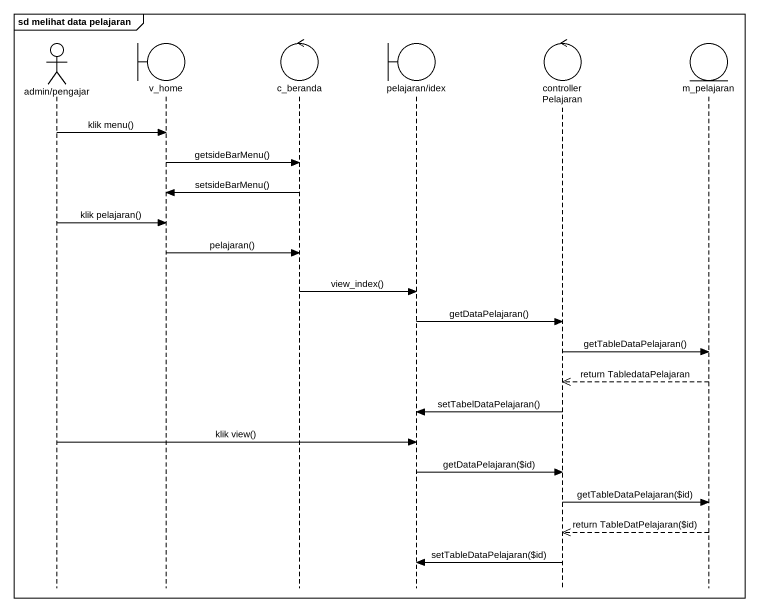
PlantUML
@startuml
mainframe sd melihat data pelajaran
hide footbox
actor "admin/pengajar" as admin_pengajar
boundary v_home
control c_beranda
boundary "pelajaran/idex" as pelajaran_idex
control controllerPelajaran
entity m_pelajaran

admin_pengajar -> v_home : klik menu()
v_home -> c_beranda : getsideBarMenu()
c_beranda -> v_home : setsideBarMenu()
admin_pengajar -> v_home : klik pelajaran()
v_home -> c_beranda : pelajaran()
c_beranda -> pelajaran_idex : view_index()
pelajaran_idex -> controllerPelajaran : getDataPelajaran()
controllerPelajaran -> m_pelajaran : getTableDataPelajaran()
m_pelajaran -->> controllerPelajaran : return TabledataPelajaran
controllerPelajaran -> pelajaran_idex : setTabelDataPelajaran()
admin_pengajar -> pelajaran_idex : klik view()
pelajaran_idex -> controllerPelajaran : getDataPelajaran(~$id)
controllerPelajaran -> m_pelajaran : getTableDataPelajaran(~$id)
m_pelajaran -->> controllerPelajaran : return TableDatPelajaran(~$id)
controllerPelajaran -> pelajaran_idex : setTableDataPelajaran(~$id)
@enduml
